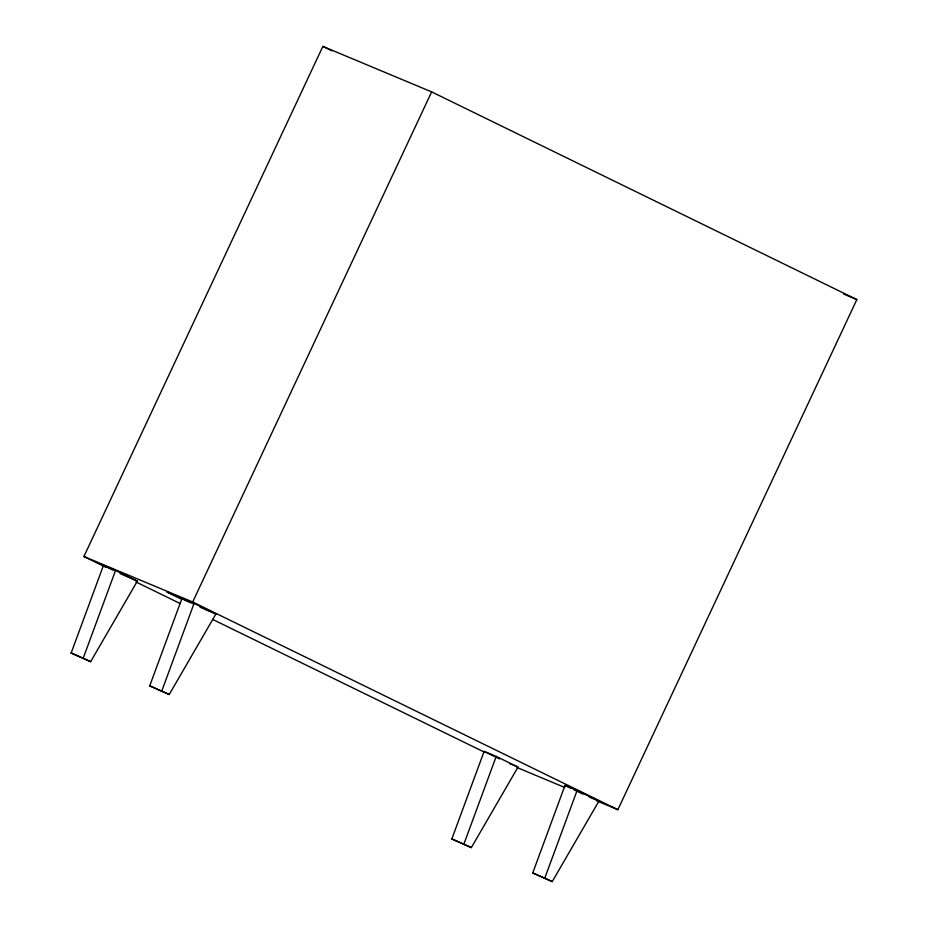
<?xml version="1.0" encoding="UTF-8"?>
<svg xmlns="http://www.w3.org/2000/svg" width="928" height="928" viewBox="0 0 928 928"><rect width="100%" height="100%" fill="white"/><g stroke="black" fill="none" stroke-linecap="round" stroke-linejoin="round"><path stroke-width="1.39" d="M71.166 652.987L103.449 565.43L115.536 570.488L137.344 581.137L90.666 661.664L71.166 652.987L90.666 661.664M83.253 658.045L115.536 570.488M149.721 685.838L182.016 598.282L194.091 603.339L215.911 613.988L169.221 694.515L149.721 685.838L169.221 694.515M161.808 690.896L194.091 603.339M451.843 838.935L484.126 751.378L496.213 756.424L518.021 767.085L471.343 847.6L451.843 838.935L471.343 847.6M463.93 843.981L496.213 756.424M532.742 872.923L565.024 785.366L577.112 790.424L598.931 801.073L552.241 881.6L532.742 872.923L552.241 881.6M544.829 877.981L577.112 790.424M106.012 567.321L83.903 556.522L322.863 46.4L431.636 91.884L856.834 299.57L617.874 809.692L596.658 800.818M83.903 556.522L192.688 602.005L431.636 91.884M843.575 294.025L856.834 299.57M137.344 581.137L120.13 573.574M203.824 608.93L215.911 613.988M509.565 763.547L518.021 767.085M589.257 797.036L598.931 801.073M517.058 767.537L564.816 787.512M322.863 46.4L331.969 50.843M192.688 602.005L617.874 809.692M182.016 598.282L193.558 603.919M199.972 607.051L202.536 608.304M565.024 785.366L571.451 788.498M574.014 789.751L582.993 794.148M190.53 602.655L166.901 591.96L182.294 599.488M103.449 565.43L113.715 570.442M484.126 751.378L499.519 758.895M135.917 581.926L180.125 603.525M212.628 619.405L484.393 752.144"/></g></svg>
